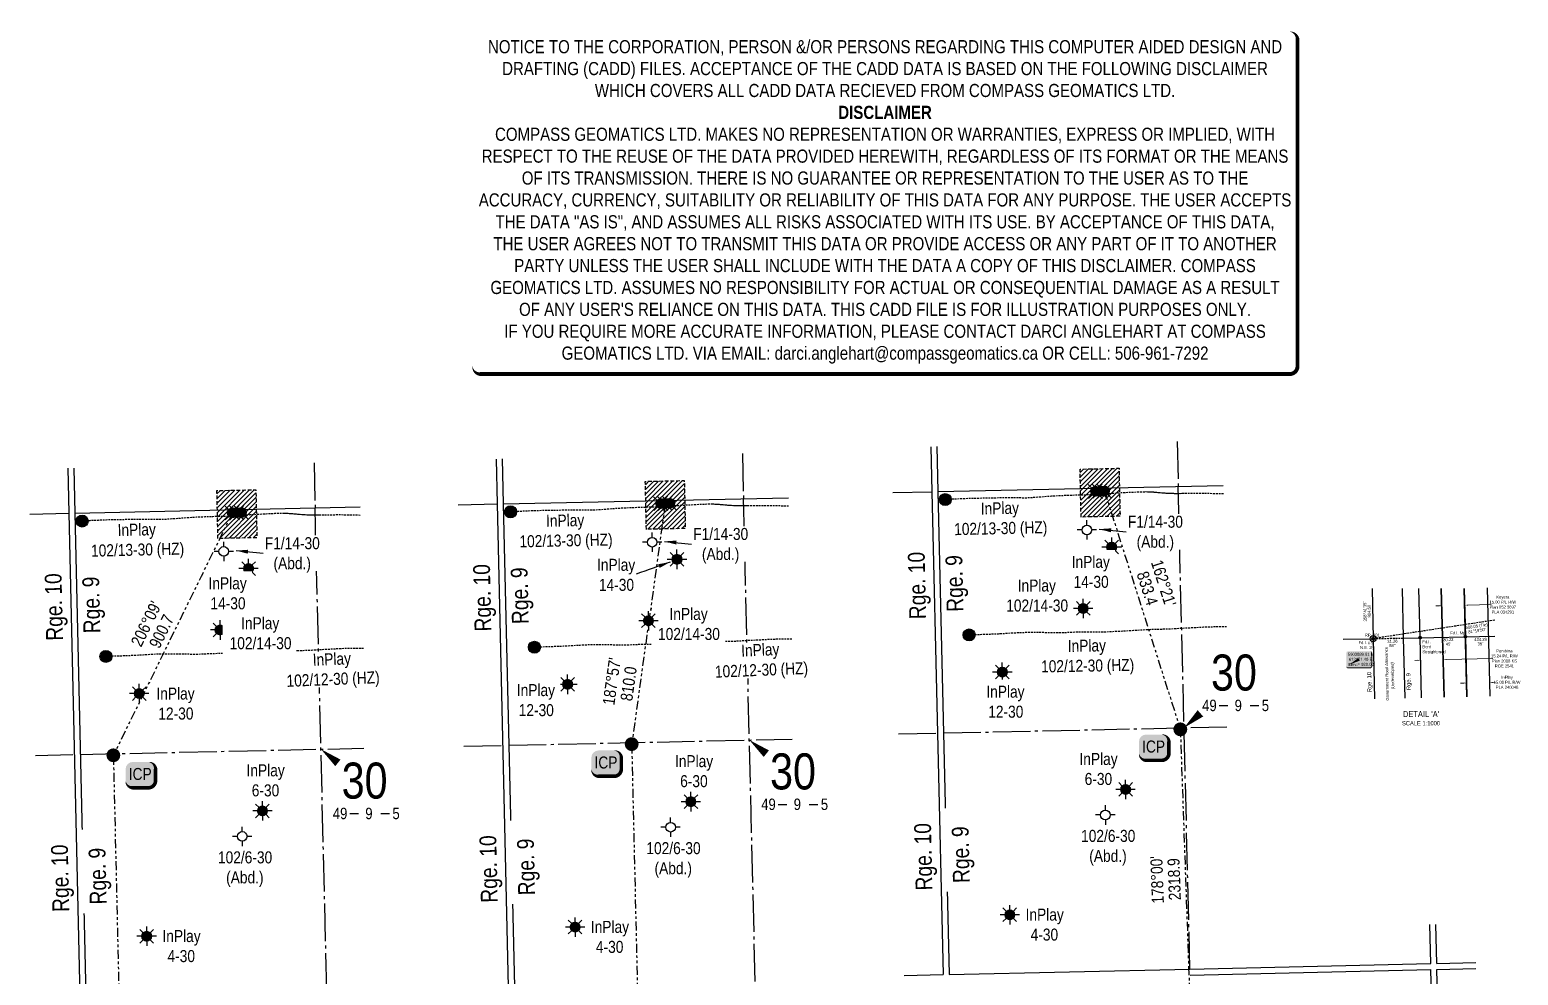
# Model space of a CAD drawing. Extents: x 606747 to 614608, y 5899362 to 5904570.
# Drawn here: x 606747 to 611710, y 5901420 to 5904570 of the extents above; entities that cross this region are included whole.
import ezdxf
from ezdxf.enums import TextEntityAlignment as Align

# ---------------------------------------------------------------- set-up
doc = ezdxf.new("R2010")
doc.units = 0
doc.header["$LTSCALE"] = 5
doc.header["$PDSIZE"] = 10
for name, pattern in [('DASHED1', [0.375, 0.25, -0.125]), ('foc-ACCESSROAD', [3.75, 2.5, -1.25]), ('foc-DOT', [1, 0.2, -0.8]), ('foc-DRILLPATH', [14.75, 6, -1.75, 1.75, -1.75, 1.75, -1.75]), ('foc-QUARTERLINE', [33, 25, -3, 2, -3]), ('foc-TIELINE', [1.875, 1.25, -0.625]), ('foc-TRAV', [1.875, 1.25, -0.625])]:
    doc.linetypes.add(name, pattern=pattern)
doc.layers.get('Defpoints').update_dxf_attribs({"color": 9})
for name, color, linetype in [('10', 1, 'Continuous'), ('35', 37, 'Continuous'), ('9', 3, 'Continuous'), ('ABADATA-DRILL-T', 8, 'Continuous'), ('C-RW', 13, 'Continuous'), ('C-WS', 13, 'foc-ACCESSROAD'), ('CG-NOTES', 7, 'Continuous'), ('D-TXT', 6, 'Continuous'), ('DETAIL-HZ-Existing', 8, 'foc-DOT'), ('DETAIL-T', 7, 'Continuous'), ('DRILL-T', 8, 'Continuous'), ('F-RW', 190, 'Continuous'), ('L-BD', 7, 'Continuous'), ('L-MON', 1, 'Continuous'), ('L-ROAD-T', 7, 'Continuous'), ('L-SEC', 7, 'Continuous'), ('L-SECLBL', 7, 'Continuous'), ('L-SECQ', 8, 'foc-QUARTERLINE'), ('L-TIE', 7, 'foc-TIELINE'), ('L-TRAV', 7, 'foc-TRAV'), ('P-PDRILLPATH', 12, 'foc-DRILLPATH'), ('P-PROPOSED-EXISTING-H', 59, 'Continuous')]:
    doc.layers.add(name, color=color, linetype=linetype)
for name, color, linetype, lineweight in [('C-RW-T', 13, 'Continuous', 9), ('F-RW-T', 190, 'Continuous', 9), ('T-TEXT', 48, 'Continuous', 18)]:
    doc.layers.add(name, color=color, linetype=linetype, lineweight=lineweight)
doc.layers.add('DISCLAIMER', color=7, linetype='Continuous', plot=False)
doc.styles.add('80', font='ARIALN.TTF', dxfattribs={"height": 10})
doc.styles.add('80CG', font='ARIALN.TTF', dxfattribs={"height": 10})
doc.styles.add('80L', font='ARIALN.TTF', dxfattribs={"height": 10})
doc.styles.add('80LS', font='ARIALNI.TTF', dxfattribs={"height": 10})
doc.styles.add('SIMPLEX', font='ARIALN.TTF')
doc.dimstyles.new('Compass 5 000', dxfattribs={"dimscale": 5, "dimtxt": 9, "dimasz": 2, "dimexe": 0.2, "dimexo": 0.0625, "dimgap": 0.5, "dimtad": 0, "dimtih": 1, "dimtoh": 1, "dimzin": 0, "dimdsep": 46, "dimtxsty": '80CG', "dimcen": 0.1, "dimse1": 1, "dimse2": 1, "dimclrd": 256, "dimclrt": 256, "dimaunit": 1, "dimadec": 4, "dimazin": 0, "dimtfac": 0.06, "dimtofl": 0, "dimtmove": 0, "dimatfit": 1, "dimfxl": 0.2, "dimtolj": 1, "dimtzin": 0, "dimlwd": -1, "dimarcsym": 0})

# ---------------------------------------------------------------- blocks, each defined once
blk = doc.blocks.new('fdia')
at = {"color": 255, "const_width": 1}
blk.add_lwpolyline([(-0.5, 0, 1), (0.5, 0, 1)], format="xyb", close=True, dxfattribs=at)
blk = doc.blocks.new('Fdiaa')
blk.add_blockref('fdia', (0, 0))
blk = doc.blocks.new('fdib')
at = {"color": 1, "const_width": 1.6}
blk.add_lwpolyline([(-0.4, 0, 1), (0.4, 0, 1)], format="xyb", close=True, dxfattribs=at)
at = {"color": 1}
blk.add_circle((0, 0), 0.8, dxfattribs=at)
blk = doc.blocks.new('Fdibb')
blk.add_blockref('fdib', (0, 0))
blk = doc.blocks.new('fdicc')
for name in ['Fdibb', 'Fdiaa']:
    blk.add_blockref(name, (0, 0))
blk = doc.blocks.new('FDI')
blk.add_blockref('fdicc', (0, 0))
blk = doc.blocks.new('*D512')
at = {"layer": 'Defpoints', "color": 0, "transparency": 16777216}
for p in [(611459.5, 5902471.2), (611386.4, 5902392.4), (611461.4, 5902394.2)]:
    blk.add_point(p, dxfattribs=at)
at = {"layer": 'F-RW-T', "transparency": 16777216}
for p, q in [((611374.5, 5902469.1), (611364.5, 5902468.9)), ((611469.5, 5902471.5), (611624.5, 5902475.2))]:
    blk.add_line(p, q, dxfattribs=at)
for points in [[(611374.5, 5902470.8), (611374.6, 5902467.5), (611384.5, 5902469.4)], [(611469.4, 5902473.1), (611469.5, 5902469.8), (611459.5, 5902471.2)]]:
    blk.add_solid(points, dxfattribs=at)
at = {"layer": 'F-RW-T', "transparency": 16777216, "insert": (611663.6, 5902475.2), "char_height": 10, "attachment_point": 5, "style": '80CG'}
blk.add_mtext('\\A1;Pembina\\P15.24 P/L R/W\\PPlan 2018 KS\\PROE 2541', dxfattribs=at)
blk = doc.blocks.new('*D513')
at = {"layer": 'Defpoints', "color": 0, "transparency": 16777216}
for p in [(611531.1, 5902652.8), (611467.5, 5902143.2), (611543.5, 5902145)]:
    blk.add_point(p, dxfattribs=at)
at = {"layer": 'F-RW-T', "transparency": 16777216}
for p, q in [((611541.1, 5902653.1), (611619.3, 5902655)), ((611445.1, 5902650.7), (611435.1, 5902650.5))]:
    blk.add_line(p, q, dxfattribs=at)
for points in [[(611541.1, 5902654.7), (611541.2, 5902651.4), (611531.1, 5902652.8)], [(611445.1, 5902652.4), (611445.1, 5902649), (611455.1, 5902651)]]:
    blk.add_solid(points, dxfattribs=at)
at = {"layer": 'F-RW-T', "transparency": 16777216, "insert": (611658.3, 5902655), "char_height": 10, "attachment_point": 5, "style": '80CG'}
blk.add_mtext('\\A1;Keyera\\P15.00 P/L R/W\\PPlan 052 3697\\PPLA 034291', dxfattribs=at)
blk = doc.blocks.new('*U511')
h = blk.add_hatch(color=254)
edge = h.paths.add_edge_path()
edge.add_line((-36.5, -28.5), (36.5, -28.5))
edge.add_arc((36.5, -22.5), 6, 270, 360)
edge.add_line((42.5, -22.5), (42.5, 21))
edge.add_arc((36.5, 21), 6, 0, 90)
edge.add_line((36.5, 27), (-36.5, 27))
edge.add_arc((-36.5, 21), 6, 90, 180)
edge.add_line((-42.5, 21), (-42.5, -22.5))
edge.add_arc((-36.5, -22.5), 6, 180, 270)
at = {"color": 1, "flags": 128}
blk.add_lwpolyline([(-36.5, -28.5, 3, 3, 0), (36.5, -28.5, 3, 3, 0.414214), (42.5, -22.5, 3, 3, 0), (42.5, 21, 3, 0, 0.414214), (36.5, 27, 0, 0, 0), (-36.5, 27, 0, 0, 0.414214), (-42.5, 21, 0, 0, 0), (-42.5, -22.5, 0, 3, 0.414214)], format="xyseb", close=True, dxfattribs=at)
blk.add_lwpolyline([(-32.5, -17.6, 0, 10, 0), (0, 0, 5, 5, 0)], format="xyseb", dxfattribs=at)
at = {"color": 1, "style": '80'}
blk.add_attdef('ENTER_TEXT_001', (-36, -5), '', height=10, dxfattribs=at)
blk = doc.blocks.new('*D520')
at = {"layer": 'C-RW-T', "transparency": 16777216}
for p, q in [((611527.5, 5902393.2), (611517.5, 5902392.9)), ((611623.4, 5902395.5), (611633.4, 5902395.8))]:
    blk.add_line(p, q, dxfattribs=at)
for points in [[(611527.4, 5902394.9), (611527.5, 5902391.5), (611537.5, 5902393.4)], [(611623.3, 5902397.2), (611623.4, 5902393.9), (611613.4, 5902395.3)]]:
    blk.add_solid(points, dxfattribs=at)
at = {"layer": 'Defpoints', "color": 0, "transparency": 16777216}
for p in [(611537.3, 5902402.1), (611613.2, 5902404), (611613.4, 5902395.3)]:
    blk.add_point(p, dxfattribs=at)
at = {"layer": 'C-RW-T', "transparency": 16777216, "insert": (611672.5, 5902395.8), "char_height": 10, "attachment_point": 5, "style": '80CG'}
blk.add_mtext('\\A1;InPlay\\P15.00 P/L R/W\\PPLA 240048', dxfattribs=at)
blk = doc.blocks.new('L-SECLBL')
at = {"layer": '9', "color": 7}
for p, q in [((-5.1, -27.8), (-12.3, -27.8)), ((20.7, -27.8), (13.5, -27.8))]:
    blk.add_line(p, q, dxfattribs=at)
at = {"layer": '10', "color": 2, "style": 'SIMPLEX'}
blk.add_attdef('SEC', text='', height=30, dxfattribs=at).set_placement((0, 0), align=Align.MIDDLE)
at = {"layer": '10', "color": 5, "style": '80L'}
blk.add_attdef('TWP', text='', height=9.5, dxfattribs=at).set_placement((-14.4, -27.4), align=Align.MIDDLE_RIGHT)
blk.add_attdef('RGE', text='', height=9.5, dxfattribs=at).set_placement((3.6, -27.4), align=Align.MIDDLE_CENTER)
blk.add_attdef('MER', text='', height=9.5, dxfattribs=at).set_placement((23.2, -27.4), align=Align.MIDDLE_LEFT)
blk = doc.blocks.new('BH-Existing')
at = {"layer": 'ABADATA-DRILL-T'}
h = blk.add_hatch(color=256, dxfattribs=at)
h.dxf.hatch_style = 1
edge = h.paths.add_edge_path()
edge.add_arc((0, 0), 0.5, 0, 360)
blk.add_circle((0, 0), 0.5, dxfattribs=at)
blk = doc.blocks.new('GAS')
h = blk.add_hatch(color=255)
h.dxf.hatch_style = 1
edge = h.paths.add_edge_path()
edge.add_arc((0, 0), 0.9, 0, 360)
for p, q in [((-0.81, 0), (-1.62, 0)), ((-0.57, 0.57), (-1.14, 1.14)), ((0, 0.81), (0, 1.62)), ((0.57, 0.57), (1.14, 1.14)), ((1.62, 0), (0.81, 0)), ((-0.57, -0.57), (-1.14, -1.14)), ((0, -0.81), (0, -1.62)), ((1.14, -1.14), (0.57, -0.57))]:
    blk.add_line(p, q)
blk.add_circle((0, 0), 0.8)
blk = doc.blocks.new('GABD')
for p, q in [((-0.81, 0), (-1.62, 0)), ((0, 0.81), (0, 1.62)), ((1.62, 0), (0.81, 0)), ((0, -0.81), (0, -1.62))]:
    blk.add_line(p, q)
blk.add_circle((0, 0), 0.8)
blk = doc.blocks.new('plbh')
at = {"layer": 'L-MON'}
h = blk.add_hatch(color=255, dxfattribs=at)
h.dxf.hatch_style = 1
edge = h.paths.add_edge_path()
edge.add_arc((0, 0), 1.16, 0, 360)
h = blk.add_hatch(color=256, dxfattribs=at)
h.dxf.hatch_style = 1
h.paths.add_polyline_path([(-0.96, 0, 1), (0.96, 0, 1)])
h.paths.add_polyline_path([(0.91, 0, -1), (-0.91, 0, -1)], flags=16)
h.paths.add_polyline_path([(0.45, 0, -1), (-0.45, 0, -1)], flags=0)
h = blk.add_hatch(color=256, dxfattribs=at)
h.dxf.hatch_style = 1
h.paths.add_polyline_path([(-0.45, 0, 1), (0.45, 0, 1)])
h.paths.add_polyline_path([(0.4, 0, -1), (-0.4, 0, -1)], flags=16)
at = {"layer": 'L-MON', "color": 240}
for radius in [0.96, 0.91, 0.45, 0.4]:
    blk.add_circle((0, 0), radius, dxfattribs=at)
blk = doc.blocks.new('*U568')
h = blk.add_hatch(color=255)
edge = h.paths.add_edge_path()
edge.add_line((-6.5, -11.5), (6.5, -11.5))
edge.add_arc((6.5, -5.5), 6, 270, 360)
edge.add_line((12.5, -5.5), (12.5, 4))
edge.add_arc((6.5, 4), 6, 0, 90)
edge.add_line((6.5, 10), (-6.5, 10))
edge.add_arc((-6.5, 4), 6, 90, 180)
edge.add_line((-12.5, 4), (-12.5, -5.5))
edge.add_arc((-6.5, -5.5), 6, 180, 270)
at = {"color": 14, "flags": 128}
blk.add_lwpolyline([(-6.5, -11.5, 3, 3, 0), (6.5, -11.5, 3, 3, 0.414214), (12.5, -5.5, 3, 3, 0), (12.5, 4, 3, 0, 0.414214), (6.5, 10, 0, 0, 0), (-6.5, 10, 0, 0, 0.414214), (-12.5, 4, 0, 0, 0), (-12.5, -5.5, 0, 3, 0.414214)], format="xyseb", close=True, dxfattribs=at)
at = {"color": 14, "style": '80'}
blk.add_attdef('ENTER_TEXT_001', (-26.8, -4.9), '', height=10, dxfattribs=at)
blk = doc.blocks.new('WC')
at = {"layer": 'L-MON'}
h = blk.add_hatch(color=255, dxfattribs=at)
h.dxf.hatch_style = 1
edge = h.paths.add_edge_path()
edge.add_arc((0, 0), 0.9, 0, 360)
at = {"layer": 'L-MON', "color": 240, "flags": 128}
for points in [[(-0.62, 0.5), (-1.23, 1.12)], [(0.52, 0.61), (1.13, 1.21)], [(-1.18, -1.18), (-0.56, -0.57)], [(1.16, -1.18), (0.56, -0.57)]]:
    blk.add_lwpolyline(points, dxfattribs=at)
at = {"layer": 'L-MON', "color": 240}
for radius in [0.8, 0.373]:
    blk.add_circle((0, 0), radius, dxfattribs=at)
blk = doc.blocks.new('Disclaimer_Legal')
at = {"layer": 'DISCLAIMER', "color": 254, "flags": 128}
blk.add_lwpolyline([(-3613, -1105, 37.5, 37.5, 0), (4096, -1105, 37.5, 37.5, 0.414214), (4171, -1030, 37.5, 37.5, 0), (4171, 2079, 37.5, 0, 0.414214), (4096, 2154, 0, 0, 0), (-3613, 2154, 0, 0, 0.414214), (-3688, 2079, 0, 0, 0), (-3688, -1030, 0, 37.5, 0.414214)], format="xyseb", close=True, dxfattribs=at)
at = {"layer": 'DISCLAIMER', "color": 254, "insert": (242, 534), "char_height": 125, "width": 7717.57, "attachment_point": 5, "style": '80'}
blk.add_mtext('NOTICE TO THE CORPORATION, PERSON &/OR PERSONS REGARDING THIS COMPUTER AIDED DESIGN AND DRAFTING (CADD) FILES. ACCEPTANCE OF THE CADD DATA IS BASED ON THE FOLLOWING DISCLAIMER WHICH COVERS ALL CADD DATA RECIEVED FROM COMPASS GEOMATICS LTD.\\P{\\fArial Narrow|b1|i0|c0|p34;DISCLAIMER}\\PCOMPASS GEOMATICS LTD. MAKES NO REPRESENTATION OR WARRANTIES, EXPRESS OR IMPLIED, WITH RESPECT TO THE REUSE OF THE DATA PROVIDED HEREWITH, REGARDLESS OF ITS FORMAT OR THE MEANS OF ITS TRANSMISSION. THERE IS NO GUARANTEE OR REPRESENTATION TO THE USER AS TO THE ACCURACY, CURRENCY, SUITABILITY OR RELIABILITY OF THIS DATA FOR ANY PURPOSE. THE USER ACCEPTS THE DATA "AS IS", AND ASSUMES ALL RISKS ASSOCIATED WITH ITS USE. BY ACCEPTANCE OF THIS DATA, THE USER AGREES NOT TO TRANSMIT THIS DATA OR PROVIDE ACCESS OR ANY PART OF IT TO ANOTHER PARTY UNLESS THE USER SHALL INCLUDE WITH THE DATA A COPY OF THIS DISCLAIMER. COMPASS GEOMATICS LTD. ASSUMES NO RESPONSIBILITY FOR ACTUAL OR CONSEQUENTIAL DAMAGE AS A RESULT OF ANY USER\'S RELIANCE ON THIS DATA. THIS CADD FILE IS FOR ILLUSTRATION PURPOSES ONLY.\\PIF YOU REQUIRE MORE ACCURATE INFORMATION, PLEASE CONTACT DARCI ANGLEHART AT COMPASS GEOMATICS LTD. VIA EMAIL: darci.anglehart@compassgeomatics.ca OR CELL: 506-961-7292', dxfattribs=at)

msp = doc.modelspace()

# ---------------------------------------------------------------- hatches: boundary and pattern name
at = {"layer": 'P-PROPOSED-EXISTING-H', "true_color": 0xffeebd}
h = msp.add_hatch(dxfattribs=at)
h.set_pattern_fill('ANSI31', color=254, scale=3.498656, style=0)
h.set_pattern_definition([(45, (6895.867, 2088.269), (-7.854705797, 7.854705797), [])])
h.paths.add_polyline_path([(610252.27, 5902946.325), (610248.793, 5903106.216), (610378.705, 5903109.052), (610382.185, 5902949.148)])
h = msp.add_hatch(dxfattribs=at)
h.set_pattern_fill('ANSI31', color=254, scale=3.498656, style=0)
h.set_pattern_definition([(45, (5446.506, 2047.398), (-7.854705797, 7.854705797), [])])
h.paths.add_polyline_path([(608802.909, 5902905.453), (608799.432, 5903065.344), (608929.344, 5903068.181), (608932.824, 5902908.277)])
h = msp.add_hatch(dxfattribs=at)
h.set_pattern_fill('ANSI31', color=254, scale=3.498656, style=0)
h.set_pattern_definition([(45, (4018.235, 2016.744), (-7.854705797, 7.854705797), [])])
h.paths.add_polyline_path([(607374.638, 5902874.799), (607371.161, 5903034.69), (607501.073, 5903037.527), (607504.553, 5902877.623)])

# ---------------------------------------------------------------- linework, layer by layer
at = {"layer": '35', "color": 3}
msp.add_circle((611225.991, 5902541.223), 10, dxfattribs=at)
at = {"layer": 'C-RW', "flags": 128}
for points in [[(611538.585, 5902347.886), (611529.788, 5902708.437)], [(611605.7, 5902710.29), (611614.502, 5902349.739)]]:
    msp.add_lwpolyline(points, dxfattribs=at)
at = {"layer": 'C-WS', "flags": 128}
for points in [[(610252.27, 5902946.325), (610248.793, 5903106.216), (610378.705, 5903109.052), (610382.185, 5902949.148)], [(608802.909, 5902905.453), (608799.432, 5903065.344), (608929.344, 5903068.181), (608932.824, 5902908.277)], [(607374.638, 5902874.799), (607371.161, 5903034.69), (607501.073, 5903037.527), (607504.553, 5902877.623)]]:
    msp.add_lwpolyline(points, close=True, dxfattribs=at)
at = {"layer": 'DETAIL-HZ-Existing', "linetype": 'DASHED1', "ltscale": 5, "flags": 128}
for points in [[(610726.644, 5903023.571), (610716.468, 5903023.84), (610702.676, 5903024.149), (610688.877, 5903024.359), (610675.114, 5903024.739), (610661.426, 5903024.911), (610645.533, 5903024.84), (610631.7, 5903024.808), (610618.006, 5903024.81), (610604.345, 5903024.712), (610590.686, 5903024.475), (610576.958, 5903024.256), (610563.302, 5903024.338), (610549.648, 5903024.761), (610536.028, 5903025.405), (610522.401, 5903026.368), (610508.717, 5903027.641), (610495.134, 5903028.855), (610481.54, 5903029.67), (610467.959, 5903029.974), (610454.239, 5903029.805), (610440.638, 5903029.289), (610427.009, 5903028.652), (610413.36, 5903028.015), (610399.713, 5903027.337), (610386.066, 5903026.62), (610372.391, 5903025.852), (610358.676, 5903025.033), (610344.973, 5903024.164), (610331.341, 5903023.247), (610317.711, 5903022.25), (610304.068, 5903021.403), (610290.44, 5903020.716), (610276.641, 5903020.095), (610262.994, 5903019.797), (610249.175, 5903019.586), (610235.521, 5903019.199), (610221.858, 5903018.731), (610208.196, 5903018.223), (610194.416, 5903017.673), (610180.766, 5903017.085), (610166.968, 5903016.394), (610153.303, 5903015.607), (610139.671, 5903014.71), (610126.033, 5903013.632), (610112.414, 5903012.585), (610098.783, 5903011.608), (610085.066, 5903010.499), (610071.428, 5903009.822), (610057.673, 5903009.882), (610044.002, 5903010.195), (610030.324, 5903010.337), (610016.581, 5903010.307), (610002.908, 5903010.27), (609989.236, 5903010.192), (609975.576, 5903010.004), (609961.95, 5903009.707), (609948.263, 5903009.399), (609934.555, 5903009.151), (609920.927, 5903008.924), (609907.238, 5903008.706), (609893.569, 5903008.488), (609879.894, 5903008.13), (609866.242, 5903007.612), (609852.603, 5903007.015), (609838.823, 5903006.425), (609825.072, 5903005.865), (609813.411, 5903005.365), (609799.432, 5903004.76)], [(610589.17, 5903024.451), (610576.958, 5903024.256), (610563.302, 5903024.338), (610549.648, 5903024.761), (610536.028, 5903025.405), (610522.401, 5903026.368), (610508.717, 5903027.641), (610495.134, 5903028.855), (610481.54, 5903029.67), (610475.185, 5903029.812)], [(607849.012, 5902952.046), (607838.836, 5902952.315), (607825.044, 5902952.624), (607811.245, 5902952.834), (607797.482, 5902953.214), (607783.794, 5902953.386), (607767.901, 5902953.315), (607754.068, 5902953.283), (607740.374, 5902953.285), (607726.713, 5902953.187), (607713.054, 5902952.95), (607699.326, 5902952.73), (607685.67, 5902952.813), (607672.016, 5902953.236), (607658.396, 5902953.88), (607644.769, 5902954.843), (607631.085, 5902956.115), (607617.502, 5902957.33), (607603.908, 5902958.145), (607590.327, 5902958.449), (607576.607, 5902958.28), (607563.006, 5902957.764), (607549.377, 5902957.127), (607535.728, 5902956.49), (607522.081, 5902955.812), (607508.434, 5902955.095), (607494.759, 5902954.327), (607481.044, 5902953.508), (607467.341, 5902952.639), (607453.709, 5902951.722), (607440.079, 5902950.725), (607426.436, 5902949.878), (607412.808, 5902949.191), (607399.009, 5902948.57), (607385.362, 5902948.272), (607371.543, 5902948.061), (607357.889, 5902947.674), (607344.226, 5902947.206), (607330.564, 5902946.698), (607316.784, 5902946.148), (607303.134, 5902945.56), (607289.336, 5902944.869), (607275.671, 5902944.081), (607262.039, 5902943.184), (607248.401, 5902942.107), (607234.782, 5902941.06), (607221.151, 5902940.083), (607207.434, 5902938.974), (607193.796, 5902938.297), (607180.041, 5902938.357), (607166.37, 5902938.67), (607152.692, 5902938.812), (607138.949, 5902938.782), (607125.276, 5902938.744), (607111.604, 5902938.667), (607097.944, 5902938.479), (607084.318, 5902938.182), (607070.631, 5902937.874), (607056.923, 5902937.625), (607043.295, 5902937.399), (607029.606, 5902937.181), (607015.937, 5902936.963), (607002.262, 5902936.605), (606988.61, 5902936.087), (606974.971, 5902935.49), (606961.191, 5902934.9), (606947.44, 5902934.34), (606935.779, 5902933.84), (606921.8, 5902933.235)], [(607711.538, 5902952.925), (607699.326, 5902952.73), (607685.67, 5902952.813), (607672.016, 5902953.236), (607658.396, 5902953.88), (607644.769, 5902954.843), (607631.085, 5902956.115), (607617.502, 5902957.33), (607603.908, 5902958.145), (607597.553, 5902958.287)], [(609277.284, 5902982.7), (609267.107, 5902982.969), (609253.315, 5902983.278), (609239.516, 5902983.487), (609225.753, 5902983.867), (609212.065, 5902984.039), (609196.172, 5902983.968), (609182.339, 5902983.937), (609168.645, 5902983.938), (609154.984, 5902983.841), (609141.325, 5902983.603), (609127.597, 5902983.384), (609113.941, 5902983.467), (609100.287, 5902983.89), (609086.667, 5902984.533), (609073.04, 5902985.497), (609059.356, 5902986.769), (609045.773, 5902987.984), (609032.18, 5902988.798), (609018.598, 5902989.103), (609004.878, 5902988.934), (608991.277, 5902988.418), (608977.648, 5902987.781), (608964, 5902987.143), (608950.352, 5902986.466), (608936.705, 5902985.748), (608923.03, 5902984.98), (608909.315, 5902984.161), (608895.612, 5902983.293), (608881.98, 5902982.376), (608868.35, 5902981.379), (608854.707, 5902980.531), (608841.079, 5902979.844), (608827.28, 5902979.223), (608813.633, 5902978.926), (608799.814, 5902978.715), (608786.16, 5902978.327), (608772.497, 5902977.859), (608758.835, 5902977.352), (608745.055, 5902976.801), (608731.405, 5902976.214), (608717.607, 5902975.523), (608703.942, 5902974.735), (608690.31, 5902973.838), (608676.672, 5902972.761), (608663.053, 5902971.714), (608649.422, 5902970.737), (608635.705, 5902969.628), (608622.067, 5902968.951), (608608.312, 5902969.011), (608594.641, 5902969.323), (608580.963, 5902969.465), (608567.22, 5902969.436), (608553.547, 5902969.398), (608539.875, 5902969.32), (608526.216, 5902969.133), (608512.589, 5902968.836), (608498.902, 5902968.528), (608485.194, 5902968.279), (608471.566, 5902968.052), (608457.877, 5902967.834), (608444.208, 5902967.616), (608430.533, 5902967.258), (608416.881, 5902966.741), (608403.242, 5902966.144), (608389.462, 5902965.553), (608375.712, 5902964.993), (608364.05, 5902964.494), (608350.071, 5902963.888)], [(609139.809, 5902983.579), (609127.597, 5902983.384), (609113.941, 5902983.467), (609100.287, 5902983.89), (609086.667, 5902984.533), (609073.04, 5902985.497), (609059.356, 5902986.769), (609045.773, 5902987.984), (609032.18, 5902988.798), (609025.824, 5902988.941)], [(610737.452, 5902580.329), (610728.902, 5902580.41), (610715.238, 5902580.422), (610701.476, 5902580.332), (610687.659, 5902580.051), (610673.845, 5902579.61), (610660.155, 5902579.051), (610646.477, 5902578.353), (610632.703, 5902577.553), (610618.864, 5902576.901), (610605.165, 5902576.302), (610591.498, 5902575.584), (610577.824, 5902574.767), (610564.051, 5902573.886), (610550.273, 5902573.215), (610536.481, 5902572.705), (610522.787, 5902572.286), (610509.041, 5902571.987), (610495.234, 5902571.666), (610481.451, 5902571.235), (610467.812, 5902570.598), (610454.177, 5902569.811), (610440.544, 5902568.934), (610426.943, 5902567.987), (610413.28, 5902567.09), (610399.667, 5902566.243), (610385.939, 5902565.554), (610372.287, 5902565.066), (610358.648, 5902564.469), (610344.991, 5902563.731), (610331.275, 5902562.982), (610317.642, 5902562.535), (610303.966, 5902562.648), (610290.144, 5902562.956), (610276.466, 5902563.148), (610262.791, 5902563.161), (610249.153, 5902562.924), (610235.508, 5902562.546), (610221.815, 5902562.088), (610208.167, 5902561.451), (610194.46, 5902560.712), (610180.808, 5902560.244), (610167.112, 5902560.336), (610153.45, 5902560.669), (610139.778, 5902561.011), (610125.966, 5902561.33), (610112.298, 5902561.512), (610098.652, 5902561.595), (610084.999, 5902561.558), (610071.349, 5902561.391), (610057.682, 5902561.093), (610044.04, 5902560.596), (610030.313, 5902559.896), (610016.679, 5902559.069), (610003.047, 5902558.152), (609989.422, 5902557.355), (609975.684, 5902556.696), (609962.034, 5902556.128), (609948.402, 5902555.632), (609934.74, 5902555.104), (609921.107, 5902554.677), (609907.453, 5902554.259), (609893.858, 5902553.893), (609878.89, 5902553.604)], [(607859.82, 5902508.804), (607851.27, 5902508.885), (607837.606, 5902508.897), (607823.844, 5902508.807), (607810.027, 5902508.526), (607796.213, 5902508.085), (607782.523, 5902507.526), (607768.845, 5902506.828), (607755.071, 5902506.028), (607741.232, 5902505.376), (607727.533, 5902504.777), (607713.866, 5902504.059), (607700.192, 5902503.241), (607686.419, 5902502.361), (607672.641, 5902501.69), (607658.849, 5902501.18), (607645.155, 5902500.761), (607631.409, 5902500.461), (607617.602, 5902500.14), (607603.819, 5902499.71), (607590.18, 5902499.073), (607576.545, 5902498.286), (607562.912, 5902497.409), (607549.311, 5902496.462), (607535.648, 5902495.565), (607522.035, 5902494.718), (607508.307, 5902494.029), (607494.655, 5902493.541), (607481.016, 5902492.944), (607467.359, 5902492.206), (607453.643, 5902491.457), (607440.01, 5902491.01), (607426.334, 5902491.123), (607412.512, 5902491.431), (607398.834, 5902491.623), (607385.159, 5902491.636), (607371.521, 5902491.399), (607357.876, 5902491.021), (607344.183, 5902490.563), (607330.535, 5902489.926), (607316.828, 5902489.187), (607303.176, 5902488.719), (607289.48, 5902488.811), (607275.818, 5902489.144), (607262.146, 5902489.486), (607248.334, 5902489.805), (607234.666, 5902489.987), (607221.02, 5902490.07), (607207.367, 5902490.033), (607193.717, 5902489.866), (607180.05, 5902489.568), (607166.408, 5902489.071), (607152.681, 5902488.371), (607139.047, 5902487.544), (607125.415, 5902486.627), (607111.79, 5902485.83), (607098.052, 5902485.171), (607084.402, 5902484.603), (607070.77, 5902484.106), (607057.108, 5902483.579), (607043.475, 5902483.152), (607029.821, 5902482.734), (607016.226, 5902482.368), (607001.258, 5902482.079)], [(609288.091, 5902539.457), (609279.541, 5902539.538), (609265.877, 5902539.551), (609252.115, 5902539.461), (609238.298, 5902539.18), (609224.484, 5902538.738), (609210.794, 5902538.18), (609197.117, 5902537.482), (609183.342, 5902536.681), (609169.503, 5902536.03), (609155.804, 5902535.431), (609142.137, 5902534.713), (609128.463, 5902533.895), (609114.69, 5902533.015), (609100.912, 5902532.344), (609087.12, 5902531.833), (609073.426, 5902531.415), (609059.68, 5902531.115), (609045.873, 5902530.794), (609032.09, 5902530.364), (609018.451, 5902529.726), (609004.816, 5902528.939), (608991.183, 5902528.062), (608977.582, 5902527.116), (608963.92, 5902526.218), (608950.306, 5902525.371), (608936.579, 5902524.682), (608922.926, 5902524.195), (608909.287, 5902523.598), (608895.63, 5902522.86), (608881.914, 5902522.111), (608868.281, 5902521.664), (608854.605, 5902521.776), (608840.783, 5902522.085), (608827.105, 5902522.277), (608813.431, 5902522.289), (608799.792, 5902522.052), (608786.147, 5902521.675), (608772.454, 5902521.217), (608758.806, 5902520.579), (608745.1, 5902519.84), (608731.447, 5902519.373), (608717.751, 5902519.465), (608704.089, 5902519.797), (608690.417, 5902520.14), (608676.605, 5902520.458), (608662.937, 5902520.641), (608649.291, 5902520.724), (608635.638, 5902520.686), (608621.988, 5902520.519), (608608.321, 5902520.221), (608594.679, 5902519.724), (608580.952, 5902519.025), (608567.318, 5902518.198), (608553.686, 5902517.281), (608540.061, 5902516.484), (608526.323, 5902515.824), (608512.673, 5902515.257), (608499.041, 5902514.76), (608485.379, 5902514.232), (608471.746, 5902513.805), (608458.092, 5902513.388), (608444.497, 5902513.022), (608429.529, 5902512.733)]]:
    msp.add_lwpolyline(points, dxfattribs=at)
at = {"layer": 'F-RW'}
for points in [[(611387.578, 5902344.202), (611382.686, 5902544.608), (611378.686, 5902708.437)], [(611452.276, 5902708.437), (611457.64, 5902546.232), (611462.527, 5902346.03)], [(611462.527, 5902346.03), (611457.64, 5902546.232), (611452.276, 5902708.437)], [(611529.788, 5902708.437), (611533.706, 5902547.853), (611538.585, 5902347.886)]]:
    msp.add_lwpolyline(points, dxfattribs=at)
at = {"layer": 'L-SEC'}
for p, q in [((609751.226, 5903180.773), (609754.646, 5903030.871)), ((609771.33, 5903181.21), (609774.75, 5903031.33)), ((606873.594, 5903109.248), (606877.014, 5902959.346)), ((606893.698, 5903109.685), (606897.118, 5902959.805)), ((608301.865, 5903139.902), (608305.285, 5902990)), ((608321.969, 5903140.338), (608325.389, 5902990.459)), ((609774.75, 5903031.306), (610725.954, 5903051.892)), ((608325.39, 5902990.435), (609276.593, 5903011.021)), ((609624.842, 5903028.1), (609754.645, 5903030.906)), ((606747.21, 5902956.575), (606877.013, 5902959.381)), ((606897.119, 5902959.781), (607848.322, 5902980.367)), ((608175.481, 5902987.229), (608305.284, 5902990.035)), ((611222.176, 5902708.437), (611225.991, 5902541.223)), ((611322.748, 5902708.437), (611326.511, 5902543.517)), ((611126.269, 5902539.067), (611225.991, 5902541.223)), ((611225.991, 5902541.223), (611230.669, 5902340.373)), ((611326.511, 5902543.517), (611331.186, 5902342.826)), ((611326.514, 5902543.397), (611631.928, 5902550)), ((611418.07, 5901458.657), (611415.008, 5901588.454)), ((611438.174, 5901459.125), (611435.112, 5901588.922)), ((609662.257, 5901418.94), (609792.059, 5901421.805)), ((609812.163, 5901422.249), (610615.316, 5901439.973)), ((610615.292, 5901439.973), (611418.072, 5901458.657)), ((610615.76, 5901419.869), (611418.544, 5901438.553)), ((611456.316, 5899830.323), (611418.544, 5901438.553)), ((611438.174, 5901459.125), (611567.973, 5901462.146)), ((611438.648, 5901439.021), (611568.446, 5901442.042)), ((611476.42, 5899830.773), (611438.648, 5901439.027))]:
    msp.add_line(p, q, dxfattribs=at)
at = {"layer": 'L-SECLBL', "flags": 128}
for points in [[(610595.632, 5902244.463, 0, 27.989, 0), (610650.111, 5902292.435, 0, 0, 0)], [(609146.271, 5902203.591, 0, 27.989, 0), (609202.794, 5902158.045, 0, 0, 0)], [(607718, 5902172.938, 0, 27.989, 0), (607774.523, 5902127.392, 0, 0, 0)]]:
    msp.add_lwpolyline(points, format="xyseb", dxfattribs=at)
at = {"layer": 'L-SECQ'}
for p, q in [((609123.367, 5903157.747), (609126.684, 5903007.841)), ((610572.728, 5903198.618), (610576.045, 5903048.713)), ((607695.096, 5903127.093), (607698.413, 5902977.187)), ((609643.546, 5902223.654), (609773.349, 5902226.491)), ((609793.453, 5902226.93), (610738.189, 5902247.578)), ((606915.821, 5902155.405), (607860.557, 5902176.053)), ((608194.186, 5902182.782), (608323.988, 5902185.619)), ((608344.092, 5902186.059), (609288.828, 5902206.707)), ((606765.914, 5902152.129), (606895.717, 5902154.966))]:
    msp.add_line(p, q, dxfattribs=at)
for points in [[(609165.865, 5901399.1), (609126.684, 5903007.841)], [(610615.226, 5901439.971), (610576.045, 5903048.713)], [(607737.594, 5901368.446), (607698.413, 5902977.187)]]:
    msp.add_lwpolyline(points, dxfattribs=at)
at = {"layer": 'L-TIE', "flags": 128}
msp.add_lwpolyline([(611632.084, 5902603.148), (611225.987, 5902541.258)], dxfattribs=at)
at = {"layer": 'L-TRAV'}
msp.add_line((611225.991, 5902541.223), (611326.514, 5902543.397), dxfattribs=at)

# ---------------------------------------------------------------- block references
at = {"layer": 'ABADATA-DRILL-T', "xscale": 39.9999999999997, "yscale": 39.9999999999997, "zscale": 39.9999999999997}
for p in [(609799.432, 5903004.76), (606921.8, 5902933.235), (608350.071, 5902963.888), (609878.89, 5902553.604), (608429.529, 5902512.733), (607001.258, 5902482.079)]:
    msp.add_blockref('BH-Existing', p, dxfattribs=at)
at = {"layer": 'CG-NOTES', "color": 6}
ref = msp.add_blockref('*U568', (610495.198, 5902181.864), dxfattribs=dict(at, xscale=4.000020127832746, yscale=4.000020127832746, zscale=4.000020127832746))
ref.add_attrib('ENTER_TEXT_001', 'ICP', (610455.839, 5902161.85), dxfattribs={"layer": '0', "color": 14, "height": 40.0002, "style": '80'})
ref = msp.add_blockref('*U568', (608669.457, 5902128.733), dxfattribs=dict(at, xscale=4.000020127832746, yscale=4.000020127832746, zscale=4.000020127832746))
ref.add_attrib('ENTER_TEXT_001', 'ICP', (608630.098, 5902108.719), dxfattribs={"layer": '0', "color": 14, "height": 40.0002, "style": '80'})
ref = msp.add_blockref('*U568', (607116.66, 5902090.407), dxfattribs=dict(at, xscale=4.000020127832746, yscale=4.000020127832746, zscale=4.000020127832746))
ref.add_attrib('ENTER_TEXT_001', 'ICP', (607077.301, 5902070.393), dxfattribs={"layer": '0', "color": 14, "height": 40.0002, "style": '80'})
at = {"layer": 'DETAIL-T'}
ref = msp.add_blockref('*U511', (611179.001, 5902472.334), dxfattribs=dict(at, xscale=0.99961588, yscale=0.99961588, zscale=0.99961588))
ref.add_attrib('ENTER_TEXT_001', '5903089.81 N.', (611141.696, 5902484.102), dxfattribs={"layer": '0', "color": 1, "height": 9.99616, "style": '80'})
ref.add_attrib('ENTER_TEXT_002', '612171.40 E.', (611145.218, 5902467.401), dxfattribs={"layer": '0', "color": 1, "height": 9.99616, "style": '80'})
ref.add_attrib('ENTER_TEXT_003', 'Elev.= 920.00', (611143.65, 5902450.699), dxfattribs={"layer": '0', "color": 1, "height": 9.99616, "style": '80'})
at = {"layer": 'DISCLAIMER', "color": 2, "xscale": 0.35, "yscale": 0.35, "zscale": 0.35}
msp.add_blockref('Disclaimer_Legal', (609513.958, 5903809.694), dxfattribs=at)
at = {"layer": 'DRILL-T'}
for name, p, xscale, yscale, zscale in [('GABD', (610271.566, 5902903.508), 19.99231759999984, 19.99231759999984, 19.99231759999984), ('GABD', (607393.934, 5902831.983), 19.99231759999984, 19.99231759999984, 19.99231759999984), ('GABD', (608822.206, 5902862.637), 19.99231759999984, 19.99231759999984, 19.99231759999984), ('GAS', (610354.308, 5902846.456), 19.99231759999982, 19.99231759999982, 19.99231759999982), ('GAS', (607476.676, 5902774.931), 19.99231759999982, 19.99231759999982, 19.99231759999982), ('GAS', (608904.947, 5902805.585), 19.99231759999982, 19.99231759999982, 19.99231759999982), ('GAS', (610259.269, 5902641.832), 20.00768535209744, 20.00768535209744, 20.00768535209744), ('GAS', (607381.637, 5902570.306), 20.00768535209744, 20.00768535209744, 20.00768535209744), ('GAS', (609989.687, 5902429.939), 20.00768535209744, 20.00768535209744, 20.00768535209744), ('GAS', (608540.326, 5902389.067), 20.00768535209744, 20.00768535209744, 20.00768535209744), ('GAS', (610400.621, 5902038.897), 19.99999999999986, 19.99999999999986, 39.99999999999967), ('GAS', (608951.26, 5901998.026), 19.99999999999986, 19.99999999999986, 39.99999999999967), ('GAS', (607522.989, 5901967.372), 19.99999999999986, 19.99999999999986, 39.99999999999967), ('GABD', (610333.114, 5901953.861), 19.99231759999986, 19.99231759999986, 19.99231759999986), ('GABD', (607455.482, 5901882.336), 19.99231759999986, 19.99231759999986, 19.99231759999986), ('GABD', (608883.753, 5901912.99), 19.99231759999986, 19.99231759999986, 19.99231759999986), ('GAS', (608565.283, 5901580.281), 19.99999999999986, 19.99999999999986, 39.99999999999967), ('GAS', (610014.644, 5901621.153), 19.99999999999986, 19.99999999999986, 39.99999999999967), ('GAS', (607137.012, 5901549.627), 19.99999999999986, 19.99999999999986, 39.99999999999967)]:
    msp.add_blockref(name, p, dxfattribs=dict(at, xscale=xscale, yscale=yscale, zscale=zscale))
at = {"layer": 'L-MON'}
for name, p, xscale, yscale, zscale in [('WC', (610300.388, 5903032.354), 19.99231759999998, 19.99231759999998, 19.99231759999998), ('WC', (610315.379, 5903032.678), 19.99231759999998, 19.99231759999998, 19.99231759999998), ('WC', (610330.369, 5903033.003), 19.99231759999998, 19.99231759999998, 19.99231759999998), ('WC', (608851.027, 5902991.482), 19.99231759999998, 19.99231759999998, 19.99231759999998), ('WC', (608866.018, 5902991.807), 19.99231759999998, 19.99231759999998, 19.99231759999998), ('WC', (608881.008, 5902992.131), 19.99231759999998, 19.99231759999998, 19.99231759999998), ('WC', (607422.756, 5902960.829), 19.99231759999998, 19.99231759999998, 19.99231759999998), ('WC', (607437.747, 5902961.153), 19.99231759999998, 19.99231759999998, 19.99231759999998), ('WC', (607452.737, 5902961.477), 19.99231759999998, 19.99231759999998, 19.99231759999998), ('FDI', (611225.991, 5902541.223), 4.998079399999963, 4.998079399999963, 24.99999999999982), ('FDI', (611382.686, 5902544.608), 4.998079399999963, 4.998079399999963, 24.99999999999982), ('FDI', (611533.706, 5902547.853), 4.998079399999963, 4.998079399999963, 24.99999999999982)]:
    msp.add_blockref(name, p, dxfattribs=dict(at, xscale=xscale, yscale=yscale, zscale=zscale))
at = {"layer": 'L-MON', "color": 2, "xscale": 19.99999999999985, "yscale": 19.99999999999985, "zscale": 19.99999999999985}
for p in [(610583.079, 5902239.149), (608753.956, 5902189.897), (607025.873, 5902152.627)]:
    msp.add_blockref('plbh', p, dxfattribs=at)
at = {"layer": 'L-SECLBL', "xscale": 3.998463519999992, "yscale": 3.998463519999992, "zscale": 3.998463519999992}
for p in [(610761.939, 5902428.461), (609291.85, 5902099.036), (607863.579, 5902068.382)]:
    msp.add_blockref('L-SECLBL', p, dxfattribs=at).add_auto_attribs({'SEC': '30', 'TWP': '49', 'RGE': '9', 'MER': '5'})

# ---------------------------------------------------------------- texts
at = {"layer": '35', "color": 3, "style": '80'}
msp.add_attdef('RP_001', (611198.321, 5902548.15), 'RP', height=10, dxfattribs=at)
at = {"layer": 'D-TXT', "color": 3, "attachment_point": 1, "rotation": 91.303908, "style": '80L'}
for s, width, insert, char_height in [('Rge. 10', 221.99175, (609679.657, 5902605.322), 55.9785), ('Rge. 10', 221.99175, (606802.025, 5902533.797), 55.9785), ('Rge. 10', 221.99175, (608230.296, 5902564.451), 55.9785), ('Rge. 10', 73.81195, (611206.878, 5902362.745), 14.0054), ('Rge. 9', 63.91019, (611337.322, 5902369.799), 14.0054), ('Rge. 10', 221.99175, (609700.67, 5901701.617), 55.9785), ('Rge. 10', 221.99175, (608251.309, 5901660.746), 55.9785), ('Rge. 10', 221.99175, (606823.038, 5901630.092), 55.9785)]:
    msp.add_mtext_dynamic_manual_height_columns(s, width=width, gutter_width=47.537, heights=[0], dxfattribs=dict(at, insert=insert, char_height=char_height))
at = {"layer": 'D-TXT', "color": 3, "char_height": 55.9785, "width": 186.59471, "attachment_point": 1, "rotation": 91.303908, "style": '80L', "bg_fill": 3, "box_fill_scale": 1.15, "bg_fill_color": 256, "bg_fill_true_color": 256, "bg_fill_transparency": 0}
for insert in [(609804.12, 5902630.082), (606926.488, 5902558.557), (608354.759, 5902589.21)]:
    msp.add_mtext('Rge. 9', dxfattribs=dict(at, insert=insert))
at = {"layer": 'DETAIL-T', "color": 3, "insert": (611385.601, 5902276.059), "char_height": 19.99232, "width": 190.23604, "attachment_point": 5, "style": '80CG'}
msp.add_mtext("DETAIL 'A'\\P{\\H0.7x;SCALE 1:1000}", dxfattribs=at)
at = {"layer": 'DRILL-T', "char_height": 40, "attachment_point": 1, "rotation": 1.289847, "style": '80L'}
for insert in [(608375.106, 5902951.656), (609824.467, 5902992.527), (606946.835, 5902921.002)]:
    msp.add_mtext_dynamic_manual_height_columns('\\pi92.8603;InPlay\\P\\pi2.65566;102/13-30 (HZ)', width=308.31269, gutter_width=200, heights=[0], dxfattribs=dict(at, insert=insert))
at = {"layer": 'DRILL-T', "insert": (607167.161, 5902378.405), "char_height": 39.98464, "attachment_point": 1, "style": '80L', "bg_fill": 2}
msp.add_mtext_dynamic_manual_height_columns('\\pi2.3819;InPlay\\P\\pi8.6687;12-30', width=127.30879, gutter_width=200, heights=[0], dxfattribs=at)
at = {"layer": 'DRILL-T', "char_height": 40, "attachment_point": 1, "style": '80L'}
for s, width, insert in [('\\pi19.28507;InPlay\\P\\pi36.67934;6-30', 161.16222, (610227.511, 5902160.445)), ('\\pi19.28507;InPlay\\P\\pi36.67934;6-30', 161.16222, (607450.653, 5902122.493)), ('\\pi19.28507;InPlay\\P\\pi36.67934;6-30', 161.16222, (608878.924, 5902153.147)), ('\\pi-6.2811;102/6-30\\P\\pi20.9631;(Abd.)', 161.16222, (608809.211, 5901863.222)), ('\\pi-6.2811;102/6-30\\P\\pi20.9631;(Abd.)', 161.16222, (610258.572, 5901904.093)), ('\\pi-6.2811;102/6-30\\P\\pi20.9631;(Abd.)', 161.16222, (607380.94, 5901832.568)), ('\\pi2.38281;InPlay\\P\\pi19.21774;4-30', 127.35771, (610064.839, 5901641.88)), ('\\pi2.38281;InPlay\\P\\pi19.21774;4-30', 127.35771, (607187.207, 5901570.354)), ('\\pi2.38281;InPlay\\P\\pi19.21774;4-30', 127.35771, (608615.478, 5901601.008))]:
    msp.add_mtext_dynamic_manual_height_columns(s, width=width, gutter_width=200, heights=[0], dxfattribs=dict(at, insert=insert))
at = {"layer": 'L-BD', "style": '80L'}
for s, height, rotation, p in [('833.4', 39.9846, 287.658, (610473.427, 5902708.832)), ("162%%d21'", 39.9846, 287.658, (610527.721, 5902726.115)), ("206%%d09'", 39.9846, 63.8458, (607135.34, 5902590.982)), ("358°41'35''", 9.99616, 91.3069, (611198.498, 5902632.549)), ('900.7', 39.9846, 63.8458, (607186.484, 5902565.866)), ('804.50', 9.9962, 91.3069, (611212.739, 5902632.874)), ('500.05 (Tie)', 9.99616, 8.6693, (611570.761, 5902582.13)), ("81°19'50''", 9.9962, 8.6693, (611572.908, 5902568.048)), ('31.36', 9.9962, 1.2375, (611289.946, 5902532.686)), ('88°', 9.9962, 1.2375, (611290.254, 5902518.445)), ('30.22', 9.9962, 1.2309, (611476.619, 5902538.07)), ("45'", 9.9962, 1.2309, (611476.941, 5902523.079)), ('434.28', 9.9962, 1.2359, (611584.156, 5902538.601)), ("35''", 9.9962, 1.2359, (611584.463, 5902524.359)), ("187%%d57'", 39.9846, 82.0448, (608687.29, 5902398.993)), ('810.0', 39.9846, 82.0448, (608743.72, 5902391.107)), ("178%%d00'", 39.9846, 92.0122, (610505.676, 5901737.669)), ('2318.9', 39.9846, 92.0122, (610562.619, 5901739.67))]:
    msp.add_text(s, height=height, rotation=rotation, dxfattribs=at).set_placement(p, align=Align.MIDDLE)
at = {"layer": 'L-MON', "char_height": 9.99616, "attachment_point": 1, "style": '80L'}
for s, width, insert in [('\\pi1.07842;Fd.I. Mp.', 44.3292, (611482.341, 5902565.216)), ('\\pi1.07793;Fd.I. c.s.\\P\\pi6.19875;N.E. 25', 43.06044, (611176.145, 5902532.967)), ('Fd.I.\\PBent\\PStraightened', 11.09072, (611390.147, 5902536.133))]:
    msp.add_mtext_dynamic_manual_height_columns(s, width=width, gutter_width=50, heights=[0], dxfattribs=dict(at, insert=insert))
at = {"layer": 'L-ROAD-T', "style": '80L'}
msp.add_text('Government Road Allowance', height=10.00384, rotation=91.357997, dxfattribs=at).set_placement((611271.471, 5902424.195), align=Align.MIDDLE_CENTER)
at = {"layer": 'T-TEXT', "style": '80LS'}
msp.add_text('(Undeveloped)', height=10.00384, rotation=91.357997, dxfattribs=at).set_placement((611290.504, 5902417.766), align=Align.MIDDLE_CENTER)

# ---------------------------------------------------------------- dimensions: what is measured, and where the dimension line sits
at = {"layer": 'C-RW-T'}
dim = msp.add_aligned_dim(p1=(611537.261, 5902402.126), p2=(611613.178, 5902403.979), distance=-8.694, text='InPlay\\P15.00 P/L R/W\\PPLA 240048', dimstyle='Compass 5 000', dxfattribs=at)
dim.commit()
dim.dimension.update_dxf_attribs({"geometry": '*D520', "text_midpoint": (611672.47, 5902395.776)})
at = {"layer": 'F-RW-T'}
for base, p1, p2, angle, text, picture, middle in [((611531.145, 5902652.81), (611467.48, 5902143.177), (611543.534, 5902145.033), 1.397696, 'Keyera\\P15.00 P/L R/W\\PPlan 052 3697\\PPLA 034291', '*D513', (611658.337, 5902654.96)), ((611459.471, 5902471.218), (611386.402, 5902392.393), (611461.351, 5902394.223), 1.398527, 'Pembina\\P15.24 P/L R/W\\PPlan 2018 KS\\PROE 2541', '*D512', (611663.56, 5902475.246))]:
    dim = msp.add_linear_dim(base=base, p1=p1, p2=p2, angle=angle, text=text, dimstyle='Compass 5 000', dxfattribs=at)
    dim.commit()
    dim.dimension.update_dxf_attribs({"geometry": picture, "text_midpoint": middle, "dimtype": 161})

# ---------------------------------------------------------------- next in the draw order: linework, layer by layer
at = {"layer": 'L-SEC'}
for p, q in [((609754.646, 5903030.871), (609792.059, 5901421.805)), ((609774.75, 5903031.339), (609812.163, 5901422.249)), ((606877.014, 5902959.346), (606914.427, 5901350.28)), ((606897.118, 5902959.814), (606934.531, 5901350.724)), ((608305.285, 5902990), (608342.698, 5901380.934)), ((608325.389, 5902990.467), (608362.802, 5901381.377))]:
    msp.add_line(p, q, dxfattribs=at)

# ---------------------------------------------------------------- next in the draw order: block references
at = {"layer": 'DRILL-T', "xscale": 20.00768535209744, "yscale": 20.00768535209744, "zscale": 20.00768535209744}
msp.add_blockref('GAS', (607112.055, 5902358.414), dxfattribs=at)

# ---------------------------------------------------------------- next in the draw order: texts
at = {"layer": 'DRILL-T', "char_height": 39.98464, "attachment_point": 1, "style": '80L', "bg_fill": 3, "box_fill_scale": 1.15, "bg_fill_color": 256, "bg_fill_true_color": 256, "bg_fill_transparency": 0}
for insert in [(610406.326, 5902950.949), (608956.966, 5902910.078), (607528.694, 5902879.424)]:
    msp.add_mtext_dynamic_manual_height_columns('\\pi2.12279;F1/14-30\\P\\pi31.14301;(Abd.)', width=181.47624, gutter_width=200, heights=[0], dxfattribs=dict(at, insert=insert))
at = {"layer": 'DRILL-T', "char_height": 39.98464, "attachment_point": 1, "style": '80L', "bg_fill": 2}
for s, width, insert in [('\\pi2.3819;InPlay\\P\\pi8.6687;14-30', 127.30879, (608636.039, 5902807.267)), ('\\pi2.3819;InPlay\\P\\pi8.6687;14-30', 127.30879, (610218.507, 5902817.24)), ('\\pi2.3819;InPlay\\P\\pi8.6687;14-30', 127.30879, (607340.875, 5902745.715)), ('\\pi40.94825;InPlay\\P\\pi2.65464;102/14-30', 204.44149, (608839.117, 5902643.532)), ('\\pi2.3819;InPlay\\P\\pi8.6687;12-30', 127.30879, (609933.938, 5902384.589))]:
    msp.add_mtext_dynamic_manual_height_columns(s, width=width, gutter_width=200, heights=[0], dxfattribs=dict(at, insert=insert))
at = {"layer": 'DRILL-T', "insert": (610114.649, 5902535.11), "char_height": 39.98464, "attachment_point": 1, "rotation": 1.062156, "style": '80L', "bg_fill": 3, "box_fill_scale": 1.15, "bg_fill_color": 256, "bg_fill_true_color": 256, "bg_fill_transparency": 0}
msp.add_mtext_dynamic_manual_height_columns('\\pi92.82463;InPlay\\P\\pi2.65464;102/12-30 (HZ)', width=308.19426, gutter_width=50, heights=[0], dxfattribs=at)

# ---------------------------------------------------------------- next in the draw order: linework, layer by layer
at = {"layer": 'P-PDRILLPATH', "flags": 128}
for points in [[(610330.369, 5903033.003), (610583.079, 5902239.149), (610664.234, 5899922.607)], [(608866.018, 5902991.807), (608753.956, 5902189.897), (608808.214, 5899872.648)]]:
    msp.add_lwpolyline(points, dxfattribs=at)

# ---------------------------------------------------------------- next in the draw order: block references
at = {"layer": 'DRILL-T', "xscale": 20.00768535209744, "yscale": 20.00768535209744, "zscale": 20.00768535209744}
msp.add_blockref('GAS', (608809.908, 5902600.96), dxfattribs=at)

# ---------------------------------------------------------------- next in the draw order: texts
at = {"layer": 'D-TXT', "color": 3, "char_height": 55.9785, "width": 221.99175, "attachment_point": 1, "rotation": 91.303908, "style": '80L', "bg_fill": 2}
for insert in [(609825.132, 5901726.377), (608375.771, 5901685.506), (606947.5, 5901654.852)]:
    msp.add_mtext('Rge. 9', dxfattribs=dict(at, insert=insert))
at = {"layer": 'DRILL-T', "char_height": 39.98464, "attachment_point": 1, "style": '80L', "bg_fill": 2}
for s, width, insert in [('\\pi40.94825;InPlay\\P\\pi2.65464;102/14-30', 204.44149, (609999.971, 5902738.382)), ('\\pi40.94825;InPlay\\P\\pi2.65464;102/14-30', 204.44149, (607410.846, 5902612.879)), ('\\pi2.3819;InPlay\\P\\pi8.6687;12-30', 127.30879, (608368.683, 5902389.772))]:
    msp.add_mtext_dynamic_manual_height_columns(s, width=width, gutter_width=200, heights=[0], dxfattribs=dict(at, insert=insert))
at = {"layer": 'DRILL-T', "insert": (609025.36, 5902517.538), "char_height": 39.98464, "attachment_point": 1, "rotation": 2.335832, "style": '80L', "bg_fill": 3, "box_fill_scale": 1.15, "bg_fill_color": 256, "bg_fill_true_color": 256, "bg_fill_transparency": 0}
msp.add_mtext_dynamic_manual_height_columns('\\pi92.82463;InPlay\\P\\pi2.65464;102/12-30 (HZ)', width=308.19426, gutter_width=50, heights=[0], dxfattribs=at)

# ---------------------------------------------------------------- next in the draw order: leaders
at = {"layer": 'DRILL-T', "path_type": 1}
for points, override in [([(610312.495, 5902906.261), (610402.93, 5902897.442)], {"dimasz": 8, "dimgap": 0.5, "dimtad": 0}), ([(608863.134, 5902865.389), (608953.569, 5902856.571)], {"dimasz": 8, "dimgap": 0.5, "dimtad": 0}), ([(607434.863, 5902834.735), (607525.298, 5902825.917)], {"dimasz": 8, "dimgap": 0.5, "dimtad": 0}), ([(608882.444, 5902796.457), (608769.416, 5902756.418)], {"dimasz": 8})]:
    msp.add_leader(points, dimstyle='Compass 5 000', override=override, dxfattribs=at)

# ---------------------------------------------------------------- next in the draw order: linework, layer by layer
at = {"layer": 'P-PDRILLPATH', "flags": 128}
msp.add_lwpolyline([(607422.756, 5902960.829), (607025.873, 5902152.627), (607080.133, 5899835.294)], dxfattribs=at)

# ---------------------------------------------------------------- next in the draw order: texts
at = {"layer": 'DRILL-T', "insert": (607597.089, 5902486.885), "char_height": 39.98464, "attachment_point": 1, "rotation": 2.335832, "style": '80L', "bg_fill": 3, "box_fill_scale": 1.15, "bg_fill_color": 256, "bg_fill_true_color": 256, "bg_fill_transparency": 0}
msp.add_mtext_dynamic_manual_height_columns('\\pi92.82463;InPlay\\P\\pi2.65464;102/12-30 (HZ)', width=308.19426, gutter_width=50, heights=[0], dxfattribs=at)

doc.saveas('drawing.dxf')
